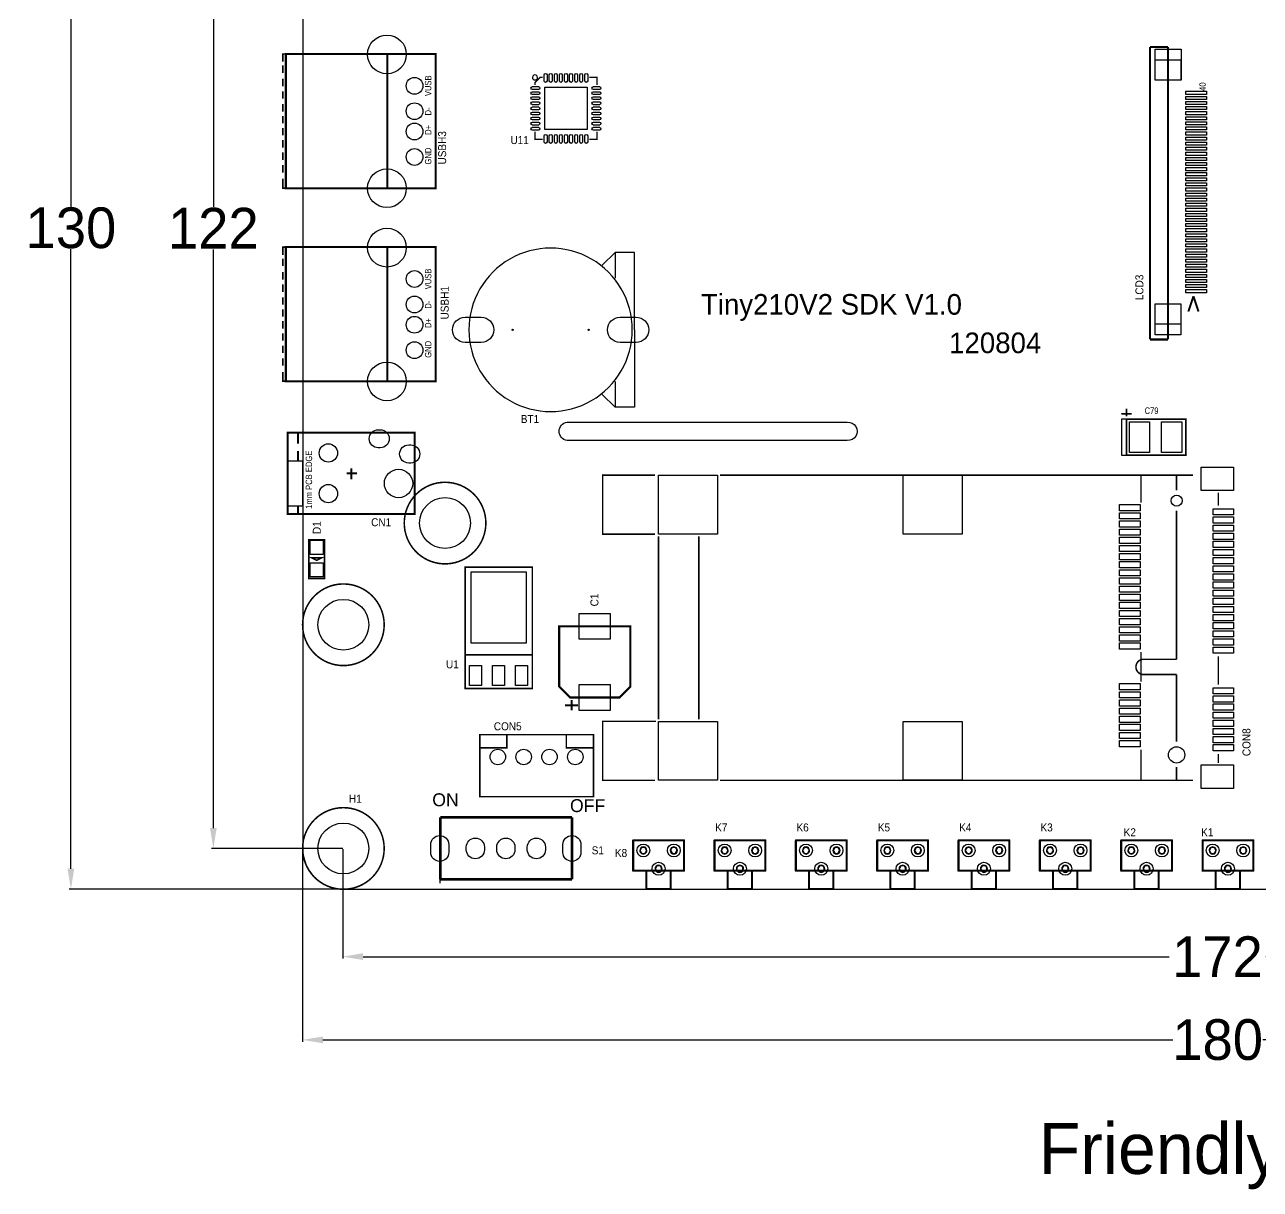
# Model space of a CAD drawing. Extents: x -27 to 182, y -30 to 147.
# Drawn here: x -27.3 to 94.2, y -29.5 to 85 of the extents above; entities that cross this region are included whole.
import ezdxf

# ---------------------------------------------------------------- set-up
doc = ezdxf.new("R2010")
doc.units = 0
doc.header["$MEASUREMENT"] = 0
doc.layers.get('0').update_dxf_attribs({"linetype": 'CONTINUOUS'})
doc.layers.get('Defpoints').update_dxf_attribs({"linetype": 'CONTINUOUS'})
for name, color, linetype in [('BG_OUTLINE', 2, 'CONTINUOUS'), ('BG_SILKSCREEN_TOP', 1, 'CONTINUOUS'), ('PG_SILKSCREEN_TOP', 9, 'CONTINUOUS'), ('PIN_BOTTOM', 11, 'CONTINUOUS'), ('PIN_TOP', 10, 'CONTINUOUS'), ('RD_SILKSCREEN_TOP', 13, 'CONTINUOUS')]:
    doc.layers.add(name, color=color, linetype=linetype)
doc.dimstyles.get("Standard").update_dxf_attribs({"dimtxt": 0.18, "dimasz": 0.18, "dimexe": 0.18, "dimexo": 0.0625, "dimgap": 0.09, "dimtad": 0, "dimtih": 1, "dimtoh": 1, "dimdec": 4, "dimzin": 0, "dimdsep": 46, "dimtxsty": 'STANDARD', "dimcen": 0.09, "dimadec": 0, "dimazin": 0, "dimtfac": 1, "dimtdec": 4, "dimtofl": 0, "dimtmove": 0, "dimatfit": 3, "dimfxl": 1, "dimtolj": 1, "dimtzin": 0, "dimarcsym": 0})

# ---------------------------------------------------------------- blocks, each defined once
blk = doc.blocks.new('*D8')
at = {"color": 0, "linetype": 'ByBlock', "lineweight": -2}
for p, q in [((3.94, 130.01), (-22.98, 130.01)), ((-22.8, 128.01), (-22.8, 67.1)), ((-22.8, 2), (-22.8, 62.92)), ((3.94, 0), (-22.98, 0))]:
    blk.add_line(p, q, dxfattribs=at)
at = {"color": 0}
for points in [[(-22.47, 128.01), (-23.13, 128.01), (-22.8, 130.01)], [(-23.13, 2), (-22.47, 2), (-22.8, 0)]]:
    blk.add_solid(points, dxfattribs=at)
at = {"layer": 'Defpoints', "color": 0}
for p in [(4, 130.01), (-22.8, 0), (4, 0)]:
    blk.add_point(p, dxfattribs=at)
at = {"color": 0, "linetype": 'ByBlock', "insert": (-22.8, 65.01), "char_height": 4, "attachment_point": 5}
blk.add_mtext('\\A1;130', dxfattribs=at)
blk = doc.blocks.new('*D9')
at = {"color": 0, "linetype": 'ByBlock', "lineweight": -2}
for p, q in [((3.94, 126), (-8.97, 126)), ((-8.79, 124), (-8.79, 67.09)), ((-8.79, 6), (-8.79, 62.91)), ((3.94, 4), (-8.97, 4))]:
    blk.add_line(p, q, dxfattribs=at)
at = {"color": 0}
for points in [[(-8.46, 124), (-9.12, 124), (-8.79, 126)], [(-9.12, 6), (-8.46, 6), (-8.79, 4)]]:
    blk.add_solid(points, dxfattribs=at)
at = {"layer": 'Defpoints', "color": 0}
for p in [(-8.79, 126), (4, 126), (4, 4)]:
    blk.add_point(p, dxfattribs=at)
at = {"color": 0, "linetype": 'ByBlock', "insert": (-8.79, 65), "char_height": 4, "attachment_point": 5}
blk.add_mtext('\\A1;122', dxfattribs=at)
blk = doc.blocks.new('*D10')
at = {"color": 0, "linetype": 'ByBlock', "lineweight": -2}
for p, q in [((3.94, 3.94), (3.94, -6.82)), ((176, 3.94), (176, -6.82)), ((5.94, -6.64), (85.21, -6.64)), ((174, -6.64), (94.73, -6.64))]:
    blk.add_line(p, q, dxfattribs=at)
at = {"color": 0}
for points in [[(5.94, -6.3), (5.94, -6.97), (3.94, -6.64)], [(174, -6.97), (174, -6.3), (176, -6.64)]]:
    blk.add_solid(points, dxfattribs=at)
at = {"layer": 'Defpoints', "color": 0}
for p in [(3.94, 4), (176, 4), (3.94, -6.64)]:
    blk.add_point(p, dxfattribs=at)
at = {"color": 0, "linetype": 'ByBlock', "insert": (89.97, -6.64), "char_height": 4, "attachment_point": 5}
blk.add_mtext('\\A1;172', dxfattribs=at)
blk = doc.blocks.new('*D11')
at = {"color": 0, "linetype": 'ByBlock', "lineweight": -2}
for p, q in [((-0.01, 3.94), (-0.01, -15)), ((180, 3.94), (180, -15)), ((1.99, -14.82), (85.57, -14.82)), ((178, -14.82), (94.42, -14.82))]:
    blk.add_line(p, q, dxfattribs=at)
at = {"color": 0}
for points in [[(1.99, -14.49), (1.99, -15.16), (-0.01, -14.82)], [(178, -15.16), (178, -14.49), (180, -14.82)]]:
    blk.add_solid(points, dxfattribs=at)
at = {"layer": 'Defpoints', "color": 0}
for p in [(-0.01, 4), (180, 4), (-0.01, -14.82)]:
    blk.add_point(p, dxfattribs=at)
at = {"color": 0, "linetype": 'ByBlock', "insert": (89.99, -14.82), "char_height": 4, "attachment_point": 5}
blk.add_mtext('\\A1;180', dxfattribs=at)

msp = doc.modelspace()

# ---------------------------------------------------------------- linework, layer by layer
at = {"layer": 'BG_OUTLINE'}
for points in [[(4, 0), (175.9999, 0, 0.414214), (179.9999, 4), (179.9999, 126, 0.414214), (175.9999, 130), (4, 130, 0.414214), (0, 126), (0, 4, 0.414215)], [(26.0079, 45.909), (53.5669, 45.909, -1.095754), (53.5669, 44.131), (26.0079, 44.131, -0.892174)]]:
    msp.add_lwpolyline(points, format="xyb", close=True, dxfattribs=at)
at = {"layer": 'BG_SILKSCREEN_TOP', "const_width": 0.1999}
for points in [[(32.5024, 1.8026), (32.5024, 4.8026)], [(32.5024, 4.8026), (37.5024, 4.8026)], [(37.5024, 1.8026), (37.5024, 4.8026)], [(40.5023, 1.8026), (40.5023, 4.8026)], [(40.5023, 4.8026), (45.5023, 4.8026)], [(45.5023, 1.8026), (45.5023, 4.8026)], [(48.5024, 1.8026), (48.5024, 4.8026)], [(48.5024, 4.8026), (53.5024, 4.8026)], [(53.5024, 1.8026), (53.5024, 4.8026)], [(56.5024, 1.8026), (56.5024, 4.8026)], [(56.5024, 4.8026), (61.5024, 4.8026)], [(61.5024, 1.8026), (61.5024, 4.8026)], [(64.5024, 1.8026), (64.5024, 4.8026)], [(64.5024, 4.8026), (69.5023, 4.8026)], [(69.5023, 1.8026), (69.5023, 4.8026)], [(72.5024, 1.8026), (72.5024, 4.8026)], [(72.5024, 4.8026), (77.5023, 4.8026)], [(77.5023, 1.8026), (77.5023, 4.8026)], [(80.5024, 1.8026), (80.5024, 4.8026)], [(80.5024, 4.8026), (85.5023, 4.8026)], [(85.5023, 1.8026), (85.5023, 4.8026)], [(88.5024, 1.8026), (88.5024, 4.8026)], [(88.5024, 4.8026), (93.5023, 4.8026)], [(93.5023, 1.8026), (93.5023, 4.8026)], [(32.5024, 1.8026), (37.5024, 1.8026)], [(33.8024, 0.0025), (33.8024, 1.8026)], [(36.2024, 0.0025), (36.2024, 1.8026)], [(40.5023, 1.8026), (45.5023, 1.8026)], [(41.8023, 0.0025), (41.8023, 1.8026)], [(44.2024, 0.0025), (44.2024, 1.8026)], [(48.5024, 1.8026), (53.5024, 1.8026)], [(49.8024, 0.0025), (49.8024, 1.8026)], [(52.2024, 0.0025), (52.2024, 1.8026)], [(56.5024, 1.8026), (61.5024, 1.8026)], [(57.8024, 0.0025), (57.8024, 1.8026)], [(60.2024, 0.0025), (60.2024, 1.8026)], [(64.5024, 1.8026), (69.5023, 1.8026)], [(65.8023, 0.0025), (65.8023, 1.8026)], [(68.2024, 0.0025), (68.2024, 1.8026)], [(72.5024, 1.8026), (77.5023, 1.8026)], [(73.8023, 0.0025), (73.8023, 1.8026)], [(76.2024, 0.0025), (76.2024, 1.8026)], [(80.5024, 1.8026), (85.5023, 1.8026)], [(81.8023, 0.0025), (81.8023, 1.8026)], [(84.2024, 0.0025), (84.2024, 1.8026)], [(88.5024, 1.8026), (93.5023, 1.8026)], [(89.8023, 0.0025), (89.8023, 1.8026)], [(92.2024, 0.0025), (92.2024, 1.8026)], [(33.8024, 0.0025), (36.2024, 0.0025)], [(41.8023, 0.0025), (44.2024, 0.0025)], [(49.8024, 0.0025), (52.2024, 0.0025)], [(57.8024, 0.0025), (60.2024, 0.0025)], [(65.8023, 0.0025), (68.2024, 0.0025)], [(73.8023, 0.0025), (76.2024, 0.0025)], [(81.8023, 0.0025), (84.2024, 0.0025)], [(89.8023, 0.0025), (92.2024, 0.0025)]]:
    msp.add_lwpolyline(points, dxfattribs=at)
at = {"layer": 'BG_SILKSCREEN_TOP', "const_width": 0.1001}
for points in [[(32.5524, 4.8026, 1), (32.452601, 4.802613, 1)], [(32.5524, 4.8026, 1), (32.452601, 4.802613, 1)], [(37.5524, 4.8026, 1), (37.452581, 4.802613, 1)], [(37.5524, 4.8026, 1), (37.452581, 4.802613, 1)], [(40.5524, 4.8026, 1), (40.452569, 4.802613, 1)], [(40.5524, 4.8026, 1), (40.452569, 4.802613, 1)], [(45.5524, 4.8026, 1), (45.452549, 4.802613, 1)], [(45.5524, 4.8026, 1), (45.452549, 4.802613, 1)], [(48.5524, 4.8026, 1), (48.452638, 4.802613, 1)], [(48.5524, 4.8026, 1), (48.452638, 4.802613, 1)], [(53.5524, 4.8026, 1), (53.452618, 4.802613, 1)], [(53.5524, 4.8026, 1), (53.452618, 4.802613, 1)], [(56.5525, 4.8026, 1), (56.452608, 4.802613, 1)], [(56.5525, 4.8026, 1), (56.452608, 4.802613, 1)], [(61.5524, 4.8026, 1), (61.452586, 4.802613, 1)], [(61.5524, 4.8026, 1), (61.452586, 4.802613, 1)], [(64.5524, 4.8026, 1), (64.452574, 4.802613, 1)], [(64.5524, 4.8026, 1), (64.452574, 4.802613, 1)], [(69.5524, 4.8026, 1), (69.452554, 4.802613, 1)], [(69.5524, 4.8026, 1), (69.452554, 4.802613, 1)], [(72.5524, 4.8026, 1), (72.452644, 4.802613, 1)], [(72.5524, 4.8026, 1), (72.452644, 4.802613, 1)], [(77.5524, 4.8026, 1), (77.452624, 4.802613, 1)], [(77.5524, 4.8026, 1), (77.452624, 4.802613, 1)], [(80.5524, 4.8026, 1), (80.452612, 4.802613, 1)], [(80.5524, 4.8026, 1), (80.452612, 4.802613, 1)], [(85.5524, 4.8026, 1), (85.452592, 4.802613, 1)], [(85.5524, 4.8026, 1), (85.452592, 4.802613, 1)], [(88.5524, 4.8026, 1), (88.45258, 4.802613, 1)], [(88.5524, 4.8026, 1), (88.45258, 4.802613, 1)], [(93.5524, 4.8026, 1), (93.45256, 4.802613, 1)], [(93.5524, 4.8026, 1), (93.45256, 4.802613, 1)], [(32.5524, 1.8026, 1), (32.452601, 1.802625, 1)], [(32.5524, 1.8026, 1), (32.452601, 1.802625, 1)], [(33.8524, 1.8026, 1), (33.752646, 1.802625, 1)], [(36.2524, 1.8026, 1), (36.152434, 1.802625, 1)], [(37.5524, 1.8026, 1), (37.452581, 1.802625, 1)], [(37.5524, 1.8026, 1), (37.452581, 1.802625, 1)], [(40.5524, 1.8026, 1), (40.452569, 1.802625, 1)], [(40.5524, 1.8026, 1), (40.452569, 1.802625, 1)], [(41.8523, 1.8026, 1), (41.752511, 1.802625, 1)], [(44.2524, 1.8026, 1), (44.1523, 1.802625, 1)], [(45.5524, 1.8026, 1), (45.452549, 1.802625, 1)], [(45.5524, 1.8026, 1), (45.452549, 1.802625, 1)], [(48.5524, 1.8026, 1), (48.452638, 1.802625, 1)], [(48.5524, 1.8026, 1), (48.452638, 1.802625, 1)], [(49.8524, 1.8026, 1), (49.752582, 1.802625, 1)], [(52.2525, 1.8026, 1), (52.152371, 1.802625, 1)], [(53.5524, 1.8026, 1), (53.452618, 1.802625, 1)], [(53.5524, 1.8026, 1), (53.452618, 1.802625, 1)], [(56.5525, 1.8026, 1), (56.452608, 1.802625, 1)], [(56.5525, 1.8026, 1), (56.452608, 1.802625, 1)], [(57.8524, 1.8026, 1), (57.752601, 1.802625, 1)], [(60.2525, 1.8026, 1), (60.152441, 1.802625, 1)], [(61.5524, 1.8026, 1), (61.452586, 1.802625, 1)], [(61.5524, 1.8026, 1), (61.452586, 1.802625, 1)], [(64.5524, 1.8026, 1), (64.452574, 1.802625, 1)], [(64.5524, 1.8026, 1), (64.452574, 1.802625, 1)], [(65.8524, 1.8026, 1), (65.752518, 1.802625, 1)], [(68.2524, 1.8026, 1), (68.152306, 1.802625, 1)], [(69.5524, 1.8026, 1), (69.452554, 1.802625, 1)], [(69.5524, 1.8026, 1), (69.452554, 1.802625, 1)], [(72.5524, 1.8026, 1), (72.452644, 1.802625, 1)], [(72.5524, 1.8026, 1), (72.452644, 1.802625, 1)], [(73.8524, 1.8026, 1), (73.752486, 1.802625, 1)], [(76.2524, 1.8026, 1), (76.152274, 1.802625, 1)], [(77.5524, 1.8026, 1), (77.452624, 1.802625, 1)], [(77.5524, 1.8026, 1), (77.452624, 1.802625, 1)], [(80.5524, 1.8026, 1), (80.452612, 1.802625, 1)], [(80.5524, 1.8026, 1), (80.452612, 1.802625, 1)], [(81.8524, 1.8026, 1), (81.752454, 1.802625, 1)], [(84.2524, 1.8026, 1), (84.152343, 1.802625, 1)], [(85.5524, 1.8026, 1), (85.452592, 1.802625, 1)], [(85.5524, 1.8026, 1), (85.452592, 1.802625, 1)], [(88.5524, 1.8026, 1), (88.45258, 1.802625, 1)], [(88.5524, 1.8026, 1), (88.45258, 1.802625, 1)], [(89.8524, 1.8026, 1), (89.752524, 1.802625, 1)], [(92.2524, 1.8026, 1), (92.152311, 1.802625, 1)], [(93.5524, 1.8026, 1), (93.45256, 1.802625, 1)], [(93.5524, 1.8026, 1), (93.45256, 1.802625, 1)], [(33.8524, 0.0025, 1), (33.752646, 0.002478, 1)], [(33.8524, 0.0025, 1), (33.752646, 0.002478, 1)], [(36.2524, 0.0025, 1), (36.152434, 0.002478, 1)], [(36.2524, 0.0025, 1), (36.152434, 0.002478, 1)], [(41.8523, 0.0025, 1), (41.752511, 0.002478, 1)], [(41.8523, 0.0025, 1), (41.752511, 0.002478, 1)], [(44.2524, 0.0025, 1), (44.1523, 0.002478, 1)], [(44.2524, 0.0025, 1), (44.1523, 0.002478, 1)], [(49.8524, 0.0025, 1), (49.752582, 0.002478, 1)], [(49.8524, 0.0025, 1), (49.752582, 0.002478, 1)], [(52.2525, 0.0025, 1), (52.152371, 0.002478, 1)], [(52.2525, 0.0025, 1), (52.152371, 0.002478, 1)], [(57.8524, 0.0025, 1), (57.752601, 0.002478, 1)], [(57.8524, 0.0025, 1), (57.752601, 0.002478, 1)], [(60.2525, 0.0025, 1), (60.152441, 0.002478, 1)], [(60.2525, 0.0025, 1), (60.152441, 0.002478, 1)], [(65.8524, 0.0025, 1), (65.752518, 0.002478, 1)], [(65.8524, 0.0025, 1), (65.752518, 0.002478, 1)], [(68.2524, 0.0025, 1), (68.152306, 0.002478, 1)], [(68.2524, 0.0025, 1), (68.152306, 0.002478, 1)], [(73.8524, 0.0025, 1), (73.752486, 0.002478, 1)], [(73.8524, 0.0025, 1), (73.752486, 0.002478, 1)], [(76.2524, 0.0025, 1), (76.152274, 0.002478, 1)], [(76.2524, 0.0025, 1), (76.152274, 0.002478, 1)], [(81.8524, 0.0025, 1), (81.752454, 0.002478, 1)], [(81.8524, 0.0025, 1), (81.752454, 0.002478, 1)], [(84.2524, 0.0025, 1), (84.152343, 0.002478, 1)], [(84.2524, 0.0025, 1), (84.152343, 0.002478, 1)], [(89.8524, 0.0025, 1), (89.752524, 0.002478, 1)], [(89.8524, 0.0025, 1), (89.752524, 0.002478, 1)], [(92.2524, 0.0025, 1), (92.152311, 0.002478, 1)], [(92.2524, 0.0025, 1), (92.152311, 0.002478, 1)]]:
    msp.add_lwpolyline(points, format="xyb", close=True, dxfattribs=at)
at = {"layer": 'BG_SILKSCREEN_TOP'}
for points in [[(33.8531, 3.8026, 1), (33.151592, 3.802617, 1)], [(33.8531, 3.8026, 1), (33.151592, 3.802617, 1)], [(33.8024, 3.8026, 1), (33.202394, 3.802617, 1)], [(36.8534, 3.8026, 1), (36.151585, 3.802617, 1)], [(36.8534, 3.8026, 1), (36.151585, 3.802617, 1)], [(36.8026, 3.8026, 1), (36.202385, 3.802617, 1)], [(41.8531, 3.8026, 1), (41.151611, 3.802617, 1)], [(41.8531, 3.8026, 1), (41.151611, 3.802617, 1)], [(41.8023, 3.8026, 1), (41.202411, 3.802617, 1)], [(44.8534, 3.8026, 1), (44.151604, 3.802617, 1)], [(44.8534, 3.8026, 1), (44.151604, 3.802617, 1)], [(44.8026, 3.8026, 1), (44.202404, 3.802617, 1)], [(49.8532, 3.8026, 1), (49.15158, 3.802617, 1)], [(49.8532, 3.8026, 1), (49.15158, 3.802617, 1)], [(49.8024, 3.8026, 1), (49.20238, 3.802617, 1)], [(52.8534, 3.8026, 1), (52.151622, 3.802617, 1)], [(52.8534, 3.8026, 1), (52.151622, 3.802617, 1)], [(52.8026, 3.8026, 1), (52.202422, 3.802617, 1)], [(57.8532, 3.8026, 1), (57.151599, 3.802617, 1)], [(57.8532, 3.8026, 1), (57.151599, 3.802617, 1)], [(57.8024, 3.8026, 1), (57.202399, 3.802617, 1)], [(60.8534, 3.8026, 1), (60.15159, 3.802617, 1)], [(60.8534, 3.8026, 1), (60.15159, 3.802617, 1)], [(60.8026, 3.8026, 1), (60.20239, 3.802617, 1)], [(65.8531, 3.8026, 1), (65.151616, 3.802617, 1)], [(65.8531, 3.8026, 1), (65.151616, 3.802617, 1)], [(65.8023, 3.8026, 1), (65.202416, 3.802617, 1)], [(68.8534, 3.8026, 1), (68.151609, 3.802617, 1)], [(68.8534, 3.8026, 1), (68.151609, 3.802617, 1)], [(68.8026, 3.8026, 1), (68.202409, 3.802617, 1)], [(73.8531, 3.8026, 1), (73.151584, 3.802617, 1)], [(73.8531, 3.8026, 1), (73.151584, 3.802617, 1)], [(73.8023, 3.8026, 1), (73.202384, 3.802617, 1)], [(76.8534, 3.8026, 1), (76.151577, 3.802617, 1)], [(76.8534, 3.8026, 1), (76.151577, 3.802617, 1)], [(76.8026, 3.8026, 1), (76.202377, 3.802617, 1)], [(81.8531, 3.8026, 1), (81.151603, 3.802617, 1)], [(81.8531, 3.8026, 1), (81.151603, 3.802617, 1)], [(81.8023, 3.8026, 1), (81.202403, 3.802617, 1)], [(84.8534, 3.8026, 1), (84.151596, 3.802617, 1)], [(84.8534, 3.8026, 1), (84.151596, 3.802617, 1)], [(84.8026, 3.8026, 1), (84.202396, 3.802617, 1)], [(89.8531, 3.8026, 1), (89.151622, 3.802617, 1)], [(89.8531, 3.8026, 1), (89.151622, 3.802617, 1)], [(89.8023, 3.8026, 1), (89.202422, 3.802617, 1)], [(92.8534, 3.8026, 1), (92.151615, 3.802617, 1)], [(92.8534, 3.8026, 1), (92.151615, 3.802617, 1)], [(92.8026, 3.8026, 1), (92.202415, 3.802617, 1)], [(35.3533, 2.0025, 1), (34.651691, 2.002521, 1)], [(35.3533, 2.0025, 1), (34.651691, 2.002521, 1)], [(35.3025, 2.0025, 1), (34.702491, 2.002521, 1)], [(43.3532, 2.0025, 1), (42.651708, 2.002521, 1)], [(43.3532, 2.0025, 1), (42.651708, 2.002521, 1)], [(43.3024, 2.0025, 1), (42.702508, 2.002521, 1)], [(51.3533, 2.0025, 1), (50.651678, 2.002521, 1)], [(51.3533, 2.0025, 1), (50.651678, 2.002521, 1)], [(51.3025, 2.0025, 1), (50.702478, 2.002521, 1)], [(59.3533, 2.0025, 1), (58.651798, 2.002521, 1)], [(59.3533, 2.0025, 1), (58.651798, 2.002521, 1)], [(59.3025, 2.0025, 1), (58.702598, 2.002521, 1)], [(67.3533, 2.0025, 1), (66.651715, 2.002521, 1)], [(67.3533, 2.0025, 1), (66.651715, 2.002521, 1)], [(67.3025, 2.0025, 1), (66.702515, 2.002521, 1)], [(75.3533, 2.0025, 1), (74.651683, 2.002521, 1)], [(75.3533, 2.0025, 1), (74.651683, 2.002521, 1)], [(75.3025, 2.0025, 1), (74.702483, 2.002521, 1)], [(83.3533, 2.0025, 1), (82.651702, 2.002521, 1)], [(83.3533, 2.0025, 1), (82.651702, 2.002521, 1)], [(83.3025, 2.0025, 1), (82.702502, 2.002521, 1)], [(91.3533, 2.0025, 1), (90.651721, 2.002521, 1)], [(91.3533, 2.0025, 1), (90.651721, 2.002521, 1)], [(91.3025, 2.0025, 1), (90.702521, 2.002521, 1)]]:
    msp.add_lwpolyline(points, format="xyb", close=True, dxfattribs=at)
at = {"layer": 'PG_SILKSCREEN_TOP'}
for points, const_width in [([(85.1113, 82.8037), (83.3364, 82.8037)], 0.2032), ([(83.3364, 54.0537), (83.3364, 82.8037)], 0.2032), ([(85.1113, 54.0537), (85.1113, 82.8037)], 0.2032), ([(-1.9515, 81.3647), (-1.9515, 82.1267), (-1.6467, 82.1267)], 0.1524), ([(8.2847, 68.9289), (13.0726, 68.9289), (13.0726, 82.1369), (-1.6594, 82.1369), (-1.6594, 68.9289), (8.2949, 68.9289), (8.3355, 68.9695), (8.3355, 82.0505)], 0.2032), ([(-1.9515, 80.2725), (-1.9515, 81.0091)], 0.1524), ([(-1.9515, 78.9517), (-1.9515, 79.6883)], 0.1524), ([(23.6055, 79.8285), (23.3515, 79.8285), (22.8435, 79.3205), (22.8435, 79.0665)], 0.1524), ([(28.1775, 79.8285), (28.9395, 79.8285), (28.9395, 79.0665)], 0.1524), ([(-1.9515, 77.7325), (-1.9515, 78.4691)], 0.1524), ([(-1.9515, 76.4625), (-1.9515, 77.1991)], 0.1524), ([(-1.9515, 75.2941), (-1.9515, 76.0307)], 0.1524), ([(-1.9515, 74.1257), (-1.9515, 74.8623)], 0.1524), ([(22.8435, 74.4945), (22.8435, 73.7325), (23.6055, 73.7325)], 0.1524), ([(28.1775, 73.7325), (28.9395, 73.7325), (28.9395, 74.4945)], 0.1524), ([(-1.9515, 72.9319), (-1.9515, 73.6685)], 0.1524), ([(-1.9515, 71.7127), (-1.9515, 72.4493)], 0.1524), ([(-1.9515, 70.4681), (-1.9515, 71.2047)], 0.1524), ([(-1.6467, 68.9441), (-1.9515, 68.9441), (-1.9515, 69.8585)], 0.1524), ([(-1.9515, 62.3647), (-1.9515, 63.1267), (-1.6467, 63.1267)], 0.1524), ([(8.2847, 49.9288), (13.0726, 49.9288), (13.0726, 63.1368), (-1.6594, 63.1368), (-1.6594, 49.9288), (8.2949, 49.9288), (8.3355, 49.9695), (8.3355, 63.0505)], 0.2032), ([(-1.9515, 61.2725), (-1.9515, 62.0091)], 0.1524), ([(-1.9515, 59.9517), (-1.9515, 60.6883)], 0.1524), ([(-1.9515, 58.7325), (-1.9515, 59.4691)], 0.1524), ([(87.1113, 56.8038), (87.6115, 58.3037)], 0.1999), ([(88.1113, 56.8038), (87.6115, 58.3037)], 0.1999), ([(-1.9515, 57.4625), (-1.9515, 58.1991)], 0.1524), ([(-1.9515, 56.2941), (-1.9515, 57.0307)], 0.1524), ([(-1.9515, 55.1257), (-1.9515, 55.8623)], 0.1524), ([(-1.9515, 53.9319), (-1.9515, 54.6685)], 0.1524), ([(-1.9515, 52.7127), (-1.9515, 53.4493)], 0.1524), ([(85.1113, 54.0537), (83.3364, 54.0537)], 0.2032), ([(-1.9515, 51.4681), (-1.9515, 52.2047)], 0.1524), ([(-1.6467, 49.9441), (-1.9515, 49.9441), (-1.9515, 50.8585)], 0.1524), ([(80.518, 46.736), (81.534, 46.736)], 0.1524), ([(81.026, 47.244), (81.026, 46.482)], 0.1524), ([(-0.4747, 44.7939), (-0.4747, 43.7939)], 0.1999), ([(-0.4747, 43.0939), (-0.4747, 42.0939)], 0.1999), ([(4.7752, 41.3941), (4.7752, 40.2941)], 0.1999), ([(5.3251, 40.894), (4.3251, 40.894)], 0.1999), ([(34.6536, 40.7048), (29.5036, 40.7048), (29.5036, 34.9048), (34.6536, 34.9048)], 0.1524), ([(41.0536, 40.7048), (87.5536, 40.7048)], 0.1524), ([(82.4536, 40.7048), (82.4536, 38.0048)], 0.1524), ([(85.9536, 40.7048), (85.9536, 39.2048)], 0.1524), ([(90.0536, 37.7048), (90.0536, 39.0048)], 0.1524), ([(-0.4747, 37.6941), (-0.4747, 36.894)], 0.1999), ([(85.9536, 37.2048), (85.9536, 22.6048)], 0.1524), ([(35.0036, 16.7048), (35.0036, 34.7048)], 0.1524), ([(38.9536, 34.7048), (38.9536, 16.7048)], 0.1524), ([(15.9865, 23.0345), (22.5905, 23.0345)], 0.1524), ([(82.4536, 23.3048), (82.4536, 20.4048)], 0.1524), ([(82.7036, 22.6048), (85.9536, 22.6048)], 0.1524), ([(90.0536, 20.1048), (90.0536, 22.9048)], 0.1524), ([(85.9536, 21.1048), (82.7036, 21.1048)], 0.1524), ([(85.9536, 21.1048), (85.9536, 14.5048)], 0.1524), ([(26.4414, 17.5768), (26.4414, 18.5928)], 0.2032), ([(27.0764, 18.0848), (25.8064, 18.0848)], 0.2032), ([(34.6536, 10.7048), (29.5036, 10.7048), (29.5036, 16.5048), (34.7536, 16.5048)], 0.1524), ([(20.0815, 15.1615), (20.0815, 13.8915), (17.4145, 13.8915)], 0.1524), ([(25.9235, 15.1615), (25.9235, 13.8915), (28.5905, 13.8915)], 0.1524), ([(82.4536, 13.7048), (82.4536, 10.7048)], 0.1524), ([(90.0536, 12.4048), (90.0536, 13.3048)], 0.1524), ([(85.9536, 12.0048), (85.9536, 10.7048)], 0.1524), ([(87.5536, 10.7048), (41.0536, 10.7048)], 0.1524), ([(13.5255, 7.0505), (13.5255, 0.9545)], 0.254), ([(26.4795, 7.0505), (13.5255, 7.0505)], 0.254), ([(26.4795, 7.0505), (26.4795, 0.9545)], 0.254), ([(26.4795, 0.9545), (13.5255, 0.9545)], 0.254)]:
    msp.add_lwpolyline(points, dxfattribs=dict(at, const_width=const_width))
for points in [[(86.3615, 79.5538), (83.8614, 79.5538), (83.8614, 81.5538), (86.3615, 81.5538)], [(86.3615, 55.5539), (83.8614, 55.5539), (83.8614, 57.5539), (86.3615, 57.5539)], [(80.518, 46.228), (80.518, 42.672), (81.026, 42.672), (81.026, 46.228)], [(-1.4747, 42.0939), (-1.4747, 37.6941), (0.0251, 37.6941), (0.0251, 42.0939)]]:
    msp.add_lwpolyline(points, close=True, dxfattribs=at)
for points in [[(23.0975, 79.8285, 1), (22.58948, 79.828483, 1)], [(32.4147, 55.0025, 1), (16.350303, 55.002512, 1)]]:
    msp.add_lwpolyline(points, format="xyb", close=True, dxfattribs=at)
for points in [[(32.6375, 55.0025), (32.6375, 62.6225), (30.7325, 62.6225), (29.4625, 61.3525)], [(30.7325, 62.6225), (30.7325, 60.0825)], [(32.6375, 55.0025), (32.6375, 47.3825), (30.7325, 47.3825), (29.4625, 48.6525)], [(30.7325, 49.9225), (30.7325, 47.3825)], [(13.5026, 1.3355), (13.5024, 0.5735)], [(13.5026, 1.3355), (13.5024, 0.5735)], [(13.5026, 1.3355), (13.5024, 0.5735)]]:
    msp.add_lwpolyline(points, dxfattribs=at)
for points, const_width in [([(81.026, 46.228), (86.868, 46.228), (86.868, 42.672), (81.026, 42.672)], 0.1524), ([(-1.4747, 36.894), (11.0251, 36.894), (11.0251, 44.894), (-1.4747, 44.894)], 0.1999), ([(0.6096, 34.3662), (2.1336, 34.3662), (2.1336, 30.5562), (0.6096, 30.5562)], 0.1524), ([(1.8796, 32.5882), (0.8636, 32.5882), (1.3716, 32.3342)], 0.1524), ([(15.9865, 31.6705), (22.5905, 31.6705), (22.5905, 19.7325), (15.9865, 19.7325)], 0.1524), ([(31.1615, 18.8468), (26.2933, 18.8468), (25.2265, 19.9136), (25.2265, 25.8468), (32.2265, 25.8468), (32.2265, 19.9136)], 0.2032), ([(17.4145, 9.0909), (28.5905, 9.0909), (28.5905, 15.1869), (17.4145, 15.1869)], 0.1524)]:
    msp.add_lwpolyline(points, close=True, dxfattribs=dict(at, const_width=const_width))
at = {"layer": 'PG_SILKSCREEN_TOP', "const_width": 0.1524}
for points in [[(18.0132, 35.9999, 1), (9.986795, 35.999905, 1)], [(8.0132, 25.9999, 1), (-0.013216, 25.999894, 1)], [(8.0132, 4, 1), (-0.013216, 3.999984, 1)]]:
    msp.add_lwpolyline(points, format="xyb", close=True, dxfattribs=at)
msp.add_lwpolyline([(82.7036, 22.6048, 1), (82.7036, 21.1048)], format="xyb", dxfattribs=at)
at = {"layer": 'PIN_BOTTOM'}
for points in [[(7.6269, 43.405), (7.4237, 43.405, -1), (7.4237, 45.183), (7.6269, 45.183, -1)], [(10.6269, 41.9049), (10.4237, 41.9049, -1), (10.4237, 43.6829), (10.6269, 43.6829, -1)], [(12.5905, 3.6215), (12.5905, 4.3835, -1), (14.3685, 4.3835), (14.3685, 3.6215, -1)], [(16.0904, 3.8755), (16.0904, 4.1295, -1), (17.8684, 4.1295), (17.8684, 3.8755, -1)], [(19.0904, 3.8755), (19.0904, 4.1295, -1), (20.8684, 4.1295), (20.8684, 3.8755, -1)], [(22.0904, 3.8755), (22.0904, 4.1295, -1), (23.8684, 4.1295), (23.8684, 3.8755, -1)], [(25.5905, 3.6215), (25.5905, 4.3835, -1), (27.3685, 4.3835), (27.3685, 3.6215, -1)]]:
    msp.add_lwpolyline(points, format="xyb", close=True, dxfattribs=at)
for points in [[(40.7992, 34.9092), (35.008, 34.9092), (35.008, 40.7004), (40.7992, 40.7004)], [(64.8492, 34.9092), (59.058, 34.9092), (59.058, 40.7004), (64.8492, 40.7004)], [(40.7992, 10.7092), (35.008, 10.7092), (35.008, 16.5004), (40.7992, 16.5004)], [(64.8492, 10.7092), (59.058, 10.7092), (59.058, 16.5004), (64.8492, 16.5004)]]:
    msp.add_lwpolyline(points, close=True, dxfattribs=at)
for centre, radius in [((8.2847, 82.0861), 1.905), ((11.0025, 79.0025), 0.8255), ((11.0025, 76.4981), 0.8255), ((11.0025, 74.5042), 0.8255), ((11.0025, 72.0023), 0.8255), ((8.2847, 68.9289), 1.905), ((8.2847, 63.0861), 1.905), ((11.0025, 60.0025), 0.8255), ((11.0025, 57.4981), 0.8255), ((11.0025, 55.5042), 0.8255), ((20.6487, 55.0025), 0.0635), ((28.1163, 55.0025), 0.0635), ((11.0025, 53.0023), 0.8255), ((8.2847, 49.9289), 1.905), ((2.5253, 42.894), 0.9017), ((9.4252, 39.894), 1.397), ((2.5253, 38.894), 0.9017), ((14, 35.9999), 2.5), ((85.9536, 38.2048), 0.5461), ((4, 25.9999), 2.5), ((19.1925, 13.0025), 0.762), ((21.7325, 13.0025), 0.762), ((24.2725, 13.0025), 0.762), ((26.8125, 13.0025), 0.762), ((85.9536, 13.2048), 0.8001), ((4, 4), 2.5), ((33.5024, 3.8026), 0.635), ((36.5024, 3.8026), 0.635), ((41.5024, 3.8026), 0.635), ((44.5024, 3.8026), 0.635), ((49.5024, 3.8026), 0.635), ((52.5024, 3.8026), 0.635), ((57.5024, 3.8026), 0.635), ((60.5024, 3.8026), 0.635), ((65.5024, 3.8026), 0.635), ((68.5024, 3.8026), 0.635), ((73.5024, 3.8026), 0.635), ((76.5024, 3.8026), 0.635), ((81.5024, 3.8026), 0.635), ((84.5024, 3.8026), 0.635), ((89.5024, 3.8026), 0.635), ((92.5024, 3.8026), 0.635), ((35.0025, 2.0025), 0.635), ((43.0025, 2.0025), 0.635), ((51.0025, 2.0025), 0.635), ((59.0025, 2.0025), 0.635), ((67.0025, 2.0025), 0.635), ((75.0025, 2.0025), 0.635), ((83.0025, 2.0025), 0.635), ((91.0025, 2.0025), 0.635)]:
    msp.add_circle(centre, radius, dxfattribs=at)
at = {"layer": 'PIN_TOP'}
for points in [[(86.3879, 79.5401), (83.8479, 79.5401), (83.8479, 82.5881), (86.3879, 82.5881)], [(23.8087, 74.6977), (23.8087, 78.8633), (27.9743, 78.8633), (27.9743, 74.6977)], [(88.8797, 78.1561), (86.8477, 78.1561), (86.8477, 78.4609), (88.8797, 78.4609)], [(88.8797, 77.6559), (86.8477, 77.6559), (86.8477, 77.9607), (88.8797, 77.9607)], [(88.8797, 77.1558), (86.8477, 77.1558), (86.8477, 77.4606), (88.8797, 77.4606)], [(88.8797, 76.6557), (86.8477, 76.6557), (86.8477, 76.9605), (88.8797, 76.9605)], [(88.8797, 76.1556), (86.8477, 76.1556), (86.8477, 76.4604), (88.8797, 76.4604)], [(88.8797, 75.6554), (86.8477, 75.6554), (86.8477, 75.9602), (88.8797, 75.9602)], [(88.8797, 75.1553), (86.8477, 75.1553), (86.8477, 75.4601), (88.8797, 75.4601)], [(88.8797, 74.6552), (86.8477, 74.6552), (86.8477, 74.96), (88.8797, 74.96)], [(88.8797, 74.1551), (86.8477, 74.1551), (86.8477, 74.4599), (88.8797, 74.4599)], [(88.8797, 73.6549), (86.8477, 73.6549), (86.8477, 73.9597), (88.8797, 73.9597)], [(88.8797, 73.1548), (86.8477, 73.1548), (86.8477, 73.4596), (88.8797, 73.4596)], [(88.8797, 72.6547), (86.8477, 72.6547), (86.8477, 72.9595), (88.8797, 72.9595)], [(88.8797, 72.1546), (86.8477, 72.1546), (86.8477, 72.4594), (88.8797, 72.4594)], [(88.8797, 71.6544), (86.8477, 71.6544), (86.8477, 71.9592), (88.8797, 71.9592)], [(88.8797, 71.1543), (86.8477, 71.1543), (86.8477, 71.4591), (88.8797, 71.4591)], [(88.8797, 70.6542), (86.8477, 70.6542), (86.8477, 70.959), (88.8797, 70.959)], [(88.8797, 70.1541), (86.8477, 70.1541), (86.8477, 70.4589), (88.8797, 70.4589)], [(88.8797, 69.6539), (86.8477, 69.6539), (86.8477, 69.9587), (88.8797, 69.9587)], [(88.8797, 69.1538), (86.8477, 69.1538), (86.8477, 69.4586), (88.8797, 69.4586)], [(88.8797, 68.6537), (86.8477, 68.6537), (86.8477, 68.9585), (88.8797, 68.9585)], [(88.8797, 68.1536), (86.8477, 68.1536), (86.8477, 68.4584), (88.8797, 68.4584)], [(88.8797, 67.6534), (86.8477, 67.6534), (86.8477, 67.9582), (88.8797, 67.9582)], [(88.8797, 67.1533), (86.8477, 67.1533), (86.8477, 67.4581), (88.8797, 67.4581)], [(88.8797, 66.6532), (86.8477, 66.6532), (86.8477, 66.958), (88.8797, 66.958)], [(88.8797, 66.1531), (86.8477, 66.1531), (86.8477, 66.4579), (88.8797, 66.4579)], [(88.8797, 65.6529), (86.8477, 65.6529), (86.8477, 65.9577), (88.8797, 65.9577)], [(88.8797, 65.1528), (86.8477, 65.1528), (86.8477, 65.4576), (88.8797, 65.4576)], [(88.8797, 64.6527), (86.8477, 64.6527), (86.8477, 64.9575), (88.8797, 64.9575)], [(88.8797, 64.1525), (86.8477, 64.1525), (86.8477, 64.4573), (88.8797, 64.4573)], [(88.8797, 63.6524), (86.8477, 63.6524), (86.8477, 63.9572), (88.8797, 63.9572)], [(88.8797, 63.1523), (86.8477, 63.1523), (86.8477, 63.4571), (88.8797, 63.4571)], [(88.8797, 62.6522), (86.8477, 62.6522), (86.8477, 62.957), (88.8797, 62.957)], [(88.8797, 62.152), (86.8477, 62.152), (86.8477, 62.4568), (88.8797, 62.4568)], [(88.8797, 61.6519), (86.8477, 61.6519), (86.8477, 61.9567), (88.8797, 61.9567)], [(88.8797, 61.1518), (86.8477, 61.1518), (86.8477, 61.4566), (88.8797, 61.4566)], [(88.8797, 60.6517), (86.8477, 60.6517), (86.8477, 60.9565), (88.8797, 60.9565)], [(88.8797, 60.1515), (86.8477, 60.1515), (86.8477, 60.4563), (88.8797, 60.4563)], [(88.8797, 59.6514), (86.8477, 59.6514), (86.8477, 59.9562), (88.8797, 59.9562)], [(88.8797, 59.1513), (86.8477, 59.1513), (86.8477, 59.4561), (88.8797, 59.4561)], [(88.8797, 58.6512), (86.8477, 58.6512), (86.8477, 58.956), (88.8797, 58.956)], [(86.3752, 54.5186), (83.8352, 54.5186), (83.8352, 57.5666), (86.3752, 57.5666)], [(81.3054, 42.9514), (81.3054, 45.9486), (83.2866, 45.9486), (83.2866, 42.9514)], [(84.4804, 42.9514), (84.4804, 45.9486), (86.4616, 45.9486), (86.4616, 42.9514)], [(91.5538, 39.1991), (88.3534, 39.1991), (88.3534, 41.5105), (91.5538, 41.5105)], [(40.7992, 34.9092), (35.008, 34.9092), (35.008, 40.7004), (40.7992, 40.7004)], [(64.8492, 34.9092), (59.058, 34.9092), (59.058, 40.7004), (64.8492, 40.7004)], [(82.3569, 37.2), (80.3503, 37.2), (80.3503, 37.8096), (82.3569, 37.8096)], [(82.3569, 36.4), (80.3503, 36.4), (80.3503, 37.0096), (82.3569, 37.0096)], [(91.5569, 36.8), (89.5503, 36.8), (89.5503, 37.4096), (91.5569, 37.4096)], [(91.5569, 36), (89.5503, 36), (89.5503, 36.6096), (91.5569, 36.6096)], [(82.3569, 35.6), (80.3503, 35.6), (80.3503, 36.2096), (82.3569, 36.2096)], [(82.3569, 34.8), (80.3503, 34.8), (80.3503, 35.4096), (82.3569, 35.4096)], [(91.5569, 35.2), (89.5503, 35.2), (89.5503, 35.8096), (91.5569, 35.8096)], [(0.7447, 34.3065), (2.0147, 34.3065), (2.0147, 32.9065), (0.7447, 32.9065)], [(82.3569, 34), (80.3503, 34), (80.3503, 34.6096), (82.3569, 34.6096)], [(91.5569, 34.4), (89.5503, 34.4), (89.5503, 35.0096), (91.5569, 35.0096)], [(91.5569, 33.6), (89.5503, 33.6), (89.5503, 34.2096), (91.5569, 34.2096)], [(82.3569, 33.2), (80.3503, 33.2), (80.3503, 33.8096), (82.3569, 33.8096)], [(82.3569, 32.4), (80.3503, 32.4), (80.3503, 33.0096), (82.3569, 33.0096)], [(91.5569, 32.8), (89.5503, 32.8), (89.5503, 33.4096), (91.5569, 33.4096)], [(0.7447, 32.0967), (2.0147, 32.0967), (2.0147, 30.6967), (0.7447, 30.6967)], [(82.3569, 31.6), (80.3503, 31.6), (80.3503, 32.2096), (82.3569, 32.2096)], [(91.5569, 32), (89.5503, 32), (89.5503, 32.6096), (91.5569, 32.6096)], [(91.5569, 31.2), (89.5503, 31.2), (89.5503, 31.8096), (91.5569, 31.8096)], [(16.558, 24.2029), (16.558, 31.2133), (21.9682, 31.2133), (21.9682, 24.2029)], [(82.3569, 30.8), (80.3503, 30.8), (80.3503, 31.4096), (82.3569, 31.4096)], [(82.3569, 30), (80.3503, 30), (80.3503, 30.6096), (82.3569, 30.6096)], [(91.5569, 30.4), (89.5503, 30.4), (89.5503, 31.0096), (91.5569, 31.0096)], [(82.3569, 29.2), (80.3503, 29.2), (80.3503, 29.8096), (82.3569, 29.8096)], [(91.5569, 29.6), (89.5503, 29.6), (89.5503, 30.2096), (91.5569, 30.2096)], [(91.5569, 28.8), (89.5503, 28.8), (89.5503, 29.4096), (91.5569, 29.4096)], [(82.3569, 28.4), (80.3503, 28.4), (80.3503, 29.0096), (82.3569, 29.0096)], [(82.3569, 27.6), (80.3503, 27.6), (80.3503, 28.2096), (82.3569, 28.2096)], [(91.5569, 28), (89.5503, 28), (89.5503, 28.6096), (91.5569, 28.6096)], [(30.2514, 24.5768), (27.2034, 24.5768), (27.2034, 27.1168), (30.2514, 27.1168)], [(82.3569, 26.8), (80.3503, 26.8), (80.3503, 27.4096), (82.3569, 27.4096)], [(91.5569, 27.2), (89.5503, 27.2), (89.5503, 27.8096), (91.5569, 27.8096)], [(91.5569, 26.4), (89.5503, 26.4), (89.5503, 27.0096), (91.5569, 27.0096)], [(82.3569, 26), (80.3503, 26), (80.3503, 26.6096), (82.3569, 26.6096)], [(82.3569, 25.2), (80.3503, 25.2), (80.3503, 25.8096), (82.3569, 25.8096)], [(91.5569, 25.6), (89.5503, 25.6), (89.5503, 26.2096), (91.5569, 26.2096)], [(82.3569, 24.4), (80.3503, 24.4), (80.3503, 25.0096), (82.3569, 25.0096)], [(91.5569, 24.8), (89.5503, 24.8), (89.5503, 25.4096), (91.5569, 25.4096)], [(91.5569, 24), (89.5503, 24), (89.5503, 24.6096), (91.5569, 24.6096)], [(82.3569, 23.6), (80.3503, 23.6), (80.3503, 24.2096), (82.3569, 24.2096)], [(91.5569, 23.2), (89.5503, 23.2), (89.5503, 23.8096), (91.5569, 23.8096)], [(16.4056, 20.0119), (16.4056, 21.9931), (17.5994, 21.9931), (17.5994, 20.0119)], [(18.6662, 20.0119), (18.6662, 21.9931), (19.86, 21.9931), (19.86, 20.0119)], [(20.9268, 20.0119), (20.9268, 21.9931), (22.1206, 21.9931), (22.1206, 20.0119)], [(30.2514, 17.5768), (27.2034, 17.5768), (27.2034, 20.1168), (30.2514, 20.1168)], [(82.3569, 19.6), (80.3503, 19.6), (80.3503, 20.2096), (82.3569, 20.2096)], [(91.5569, 19.2), (89.5503, 19.2), (89.5503, 19.8096), (91.5569, 19.8096)], [(82.3569, 18.8), (80.3503, 18.8), (80.3503, 19.4096), (82.3569, 19.4096)], [(82.3569, 18), (80.3503, 18), (80.3503, 18.6096), (82.3569, 18.6096)], [(91.5569, 18.4), (89.5503, 18.4), (89.5503, 19.0096), (91.5569, 19.0096)], [(82.3569, 17.2), (80.3503, 17.2), (80.3503, 17.8096), (82.3569, 17.8096)], [(91.5569, 17.6), (89.5503, 17.6), (89.5503, 18.2096), (91.5569, 18.2096)], [(91.5569, 16.8), (89.5503, 16.8), (89.5503, 17.4096), (91.5569, 17.4096)], [(40.7992, 10.7092), (35.008, 10.7092), (35.008, 16.5004), (40.7992, 16.5004)], [(64.8492, 10.7092), (59.058, 10.7092), (59.058, 16.5004), (64.8492, 16.5004)], [(82.3569, 16.4), (80.3503, 16.4), (80.3503, 17.0096), (82.3569, 17.0096)], [(82.3569, 15.6), (80.3503, 15.6), (80.3503, 16.2096), (82.3569, 16.2096)], [(91.5569, 16), (89.5503, 16), (89.5503, 16.6096), (91.5569, 16.6096)], [(91.5569, 15.2), (89.5503, 15.2), (89.5503, 15.8096), (91.5569, 15.8096)], [(82.3569, 14.8), (80.3503, 14.8), (80.3503, 15.4096), (82.3569, 15.4096)], [(82.3569, 14), (80.3503, 14), (80.3503, 14.6096), (82.3569, 14.6096)], [(91.5569, 14.4), (89.5503, 14.4), (89.5503, 15.0096), (91.5569, 15.0096)], [(91.5569, 13.6), (89.5503, 13.6), (89.5503, 14.2096), (91.5569, 14.2096)], [(91.5538, 9.8991), (88.3534, 9.8991), (88.3534, 12.2105), (91.5538, 12.2105)]]:
    msp.add_lwpolyline(points, close=True, dxfattribs=at)
for points in [[(24.0312, 80.0853), (24.0312, 79.4757, -1), (23.7518, 79.4757), (23.7518, 80.0853, -1)], [(24.5312, 80.0853), (24.5312, 79.4757, -1), (24.2518, 79.4757), (24.2518, 80.0853, -1)], [(25.0312, 80.0853), (25.0312, 79.4757, -1), (24.7518, 79.4757), (24.7518, 80.0853, -1)], [(25.5312, 80.0853), (25.5312, 79.4757, -1), (25.2518, 79.4757), (25.2518, 80.0853, -1)], [(26.0312, 80.0853), (26.0312, 79.4757, -1), (25.7518, 79.4757), (25.7518, 80.0853, -1)], [(26.5312, 80.0853), (26.5312, 79.4757, -1), (26.2518, 79.4757), (26.2518, 80.0853, -1)], [(27.0312, 80.0853), (27.0312, 79.4757, -1), (26.7518, 79.4757), (26.7518, 80.0853, -1)], [(27.5312, 80.0853), (27.5312, 79.4757, -1), (27.2518, 79.4757), (27.2518, 80.0853, -1)], [(28.0312, 80.0853), (28.0312, 79.4757, -1), (27.7518, 79.4757), (27.7518, 80.0853, -1)], [(23.1963, 78.6408), (22.5867, 78.6408, -1), (22.5867, 78.9202), (23.1963, 78.9202, -1)], [(23.1963, 78.1408), (22.5867, 78.1408, -1), (22.5867, 78.4202), (23.1963, 78.4202, -1)], [(23.1963, 77.6408), (22.5867, 77.6408, -1), (22.5867, 77.9202), (23.1963, 77.9202, -1)], [(29.1963, 78.6408), (28.5867, 78.6408, -1), (28.5867, 78.9202), (29.1963, 78.9202, -1)], [(29.1963, 78.1408), (28.5867, 78.1408, -1), (28.5867, 78.4202), (29.1963, 78.4202, -1)], [(29.1963, 77.6408), (28.5867, 77.6408, -1), (28.5867, 77.9202), (29.1963, 77.9202, -1)], [(23.1963, 77.1408), (22.5867, 77.1408, -1), (22.5867, 77.4202), (23.1963, 77.4202, -1)], [(23.1963, 76.6408), (22.5867, 76.6408, -1), (22.5867, 76.9202), (23.1963, 76.9202, -1)], [(29.1963, 77.1408), (28.5867, 77.1408, -1), (28.5867, 77.4202), (29.1963, 77.4202, -1)], [(29.1963, 76.6408), (28.5867, 76.6408, -1), (28.5867, 76.9202), (29.1963, 76.9202, -1)], [(23.1963, 76.1408), (22.5867, 76.1408, -1), (22.5867, 76.4202), (23.1963, 76.4202, -1)], [(23.1963, 75.6408), (22.5867, 75.6408, -1), (22.5867, 75.9202), (23.1963, 75.9202, -1)], [(23.1963, 75.1408), (22.5867, 75.1408, -1), (22.5867, 75.4202), (23.1963, 75.4202, -1)], [(29.1963, 76.1408), (28.5867, 76.1408, -1), (28.5867, 76.4202), (29.1963, 76.4202, -1)], [(29.1963, 75.6408), (28.5867, 75.6408, -1), (28.5867, 75.9202), (29.1963, 75.9202, -1)], [(29.1963, 75.1408), (28.5867, 75.1408, -1), (28.5867, 75.4202), (29.1963, 75.4202, -1)], [(23.1963, 74.6408), (22.5867, 74.6408, -1), (22.5867, 74.9202), (23.1963, 74.9202, -1)], [(24.0312, 74.0853), (24.0312, 73.4757, -1), (23.7518, 73.4757), (23.7518, 74.0853, -1)], [(24.5312, 74.0853), (24.5312, 73.4757, -1), (24.2518, 73.4757), (24.2518, 74.0853, -1)], [(25.0312, 74.0853), (25.0312, 73.4757, -1), (24.7518, 73.4757), (24.7518, 74.0853, -1)], [(25.5312, 74.0853), (25.5312, 73.4757, -1), (25.2518, 73.4757), (25.2518, 74.0853, -1)], [(26.0312, 74.0853), (26.0312, 73.4757, -1), (25.7518, 73.4757), (25.7518, 74.0853, -1)], [(26.5312, 74.0853), (26.5312, 73.4757, -1), (26.2518, 73.4757), (26.2518, 74.0853, -1)], [(27.0312, 74.0853), (27.0312, 73.4757, -1), (26.7518, 73.4757), (26.7518, 74.0853, -1)], [(27.5312, 74.0853), (27.5312, 73.4757, -1), (27.2518, 73.4757), (27.2518, 74.0853, -1)], [(28.0312, 74.0853), (28.0312, 73.4757, -1), (27.7518, 73.4757), (27.7518, 74.0853, -1)], [(29.1963, 74.6408), (28.5867, 74.6408, -1), (28.5867, 74.9202), (29.1963, 74.9202, -1)], [(17.5499, 53.7579), (15.9751, 53.7579, -1), (15.9751, 56.2471), (17.5499, 56.2471, -1)], [(32.7899, 53.7579), (31.2151, 53.7579, -1), (31.2151, 56.2471), (32.7899, 56.2471, -1)], [(7.6269, 43.405), (7.4237, 43.405, -1), (7.4237, 45.183), (7.6269, 45.183, -1)], [(10.6269, 41.9049), (10.4237, 41.9049, -1), (10.4237, 43.6829), (10.6269, 43.6829, -1)], [(12.5905, 3.6215), (12.5905, 4.3835, -1), (14.3685, 4.3835), (14.3685, 3.6215, -1)], [(16.0904, 3.8755), (16.0904, 4.1295, -1), (17.8684, 4.1295), (17.8684, 3.8755, -1)], [(19.0904, 3.8755), (19.0904, 4.1295, -1), (20.8684, 4.1295), (20.8684, 3.8755, -1)], [(22.0904, 3.8755), (22.0904, 4.1295, -1), (23.8684, 4.1295), (23.8684, 3.8755, -1)], [(25.5905, 3.6215), (25.5905, 4.3835, -1), (27.3685, 4.3835), (27.3685, 3.6215, -1)]]:
    msp.add_lwpolyline(points, format="xyb", close=True, dxfattribs=at)
for centre, radius in [((8.2847, 82.0861), 1.905), ((11.0025, 79.0025), 0.8255), ((11.0025, 76.4981), 0.8255), ((11.0025, 74.5042), 0.8255), ((11.0025, 72.0023), 0.8255), ((8.2847, 68.9289), 1.905), ((8.2847, 63.0861), 1.905), ((11.0025, 60.0025), 0.8255), ((11.0025, 57.4981), 0.8255), ((11.0025, 55.5042), 0.8255), ((20.6487, 55.0025), 0.0635), ((28.1163, 55.0025), 0.0635), ((11.0025, 53.0023), 0.8255), ((8.2847, 49.9289), 1.905), ((2.5253, 42.894), 0.9017), ((9.4252, 39.894), 1.397), ((2.5253, 38.894), 0.9017), ((14, 35.9999), 2.5), ((85.9536, 38.2048), 0.5461), ((4, 25.9999), 2.5), ((19.1925, 13.0025), 0.762), ((21.7325, 13.0025), 0.762), ((24.2725, 13.0025), 0.762), ((26.8125, 13.0025), 0.762), ((85.9536, 13.2048), 0.8001), ((4, 4), 2.5), ((33.5024, 3.8026), 0.635), ((36.5024, 3.8026), 0.635), ((41.5024, 3.8026), 0.635), ((44.5024, 3.8026), 0.635), ((49.5024, 3.8026), 0.635), ((52.5024, 3.8026), 0.635), ((57.5024, 3.8026), 0.635), ((60.5024, 3.8026), 0.635), ((65.5024, 3.8026), 0.635), ((68.5024, 3.8026), 0.635), ((73.5024, 3.8026), 0.635), ((76.5024, 3.8026), 0.635), ((81.5024, 3.8026), 0.635), ((84.5024, 3.8026), 0.635), ((89.5024, 3.8026), 0.635), ((92.5024, 3.8026), 0.635), ((35.0025, 2.0025), 0.635), ((43.0025, 2.0025), 0.635), ((51.0025, 2.0025), 0.635), ((59.0025, 2.0025), 0.635), ((67.0025, 2.0025), 0.635), ((75.0025, 2.0025), 0.635), ((83.0025, 2.0025), 0.635), ((91.0025, 2.0025), 0.635)]:
    msp.add_circle(centre, radius, dxfattribs=at)

# ---------------------------------------------------------------- texts
at = {"linetype": 'ByBlock'}
msp.add_text('FriendlyARM www.arm9.net', height=5, dxfattribs=at).set_placement((72.39693, -28.007185))
at = {"layer": 'BG_SILKSCREEN_TOP'}
msp.add_text('Tiny210V2 SDK V1.0', height=2.032, dxfattribs=at).set_placement((39.1668, 56.4896))
at = {"layer": 'BG_SILKSCREEN_TOP', "width": 1.02}
for s, p in [('ON', (12.7419, 8.1558)), ('OFF', (26.289, 7.5777))]:
    msp.add_text(s, height=1.27, dxfattribs=at).set_placement(p)
at = {"layer": 'PG_SILKSCREEN_TOP', "width": 0.88}
for s, p in [('VUSB', (12.6535, 77.9865)), ('40', (88.8314, 78.5038)), ('D-', (12.6535, 76.0815)), ('D+', (12.6535, 74.1765)), ('GND', (12.6535, 71.2555)), ('VUSB', (12.6535, 58.9865)), ('D-', (12.6535, 57.0815)), ('D+', (12.6535, 55.1765)), ('GND', (12.6535, 52.2555)), ('1mm PCB EDGE', (0.9253, 37.3939))]:
    msp.add_text(s, height=0.635, rotation=90, dxfattribs=at).set_placement(p)
at = {"layer": 'PG_SILKSCREEN_TOP'}
msp.add_text('120804', height=2.032, dxfattribs=at).set_placement((63.5762, 52.705))
at = {"layer": 'RD_SILKSCREEN_TOP', "width": 0.935484}
for s, p in [('USBH3', (14.1055, 71.2597)), ('LCD3', (82.6855, 57.912)), ('USBH1', (14.3595, 56.0197)), ('D1', (1.778, 34.925)), ('C1', (29.0864, 27.8069)), ('CON8', (93.218, 13.081))]:
    msp.add_text(s, height=0.7874, rotation=90, dxfattribs=at).set_placement(p)
at = {"layer": 'RD_SILKSCREEN_TOP'}
for s, height, width, p in [('U11', 0.7874, 0.935484, (20.4343, 73.2705)), ('BT1', 0.7874, 0.935484, (21.4503, 45.8385)), ('C79', 0.635, 0.88, (82.804, 46.736)), ('CN1', 0.7874, 0.935484, (6.731, 35.687)), ('U1', 0.7874, 0.935484, (14.097, 21.717)), ('CON5', 0.7874, 0.935484, (18.796, 15.621)), ('H1', 0.7874, 0.935484, (4.5466, 8.5005)), ('K7', 0.7874, 0.935484, (40.5641, 5.6771)), ('K6', 0.7874, 0.935484, (48.5641, 5.6771)), ('K5', 0.7874, 0.935484, (56.5641, 5.6771)), ('K4', 0.7874, 0.935484, (64.5641, 5.6771)), ('K3', 0.7874, 0.935484, (72.5641, 5.6771)), ('K2', 0.7874, 0.935484, (80.7466, 5.1985)), ('K1', 0.7874, 0.935484, (88.3666, 5.1985)), ('S1', 0.7874, 0.935484, (28.4226, 3.4205)), ('K8', 0.7874, 0.935484, (30.7086, 3.1665))]:
    msp.add_text(s, height=height, dxfattribs=dict(at, width=width)).set_placement(p)

# ---------------------------------------------------------------- dimensions: what is measured, and where the dimension line sits
at = {"linetype": 'ByBlock'}
dim = msp.add_linear_dim(base=(-22.800526, 0), p1=(3.999992, 130.01321), p2=(4, 0), angle=90, dimstyle='Standard', override={"dimtxt": 4, "dimasz": 2, "dimdec": 0, "dimtmove": 2}, dxfattribs=at)
dim.commit()
dim.dimension.update_dxf_attribs({"geometry": '*D8', "text_midpoint": (-22.800526, 65.006605), "dimtype": 160})
dim = msp.add_linear_dim(base=(-8.789334, 126), p1=(3.999992, 3.999992), p2=(4, 126), angle=90, dimstyle='Standard', override={"dimtxt": 4, "dimasz": 2, "dimdec": 0, "dimtmove": 2}, dxfattribs=at)
dim.commit()
dim.dimension.update_dxf_attribs({"geometry": '*D9', "text_midpoint": (-8.789334, 64.999996)})
for base, p1, p2, picture, middle in [((-0.013216, -14.822621), (179.9999, 4), (-0.013216, 3.999984), '*D11', (89.993342, -14.822621)), ((3.937492, -6.636073), (175.9999, 4), (3.937492, 3.999992), '*D10', (89.968696, -6.636073))]:
    dim = msp.add_linear_dim(base=base, p1=p1, p2=p2, dimstyle='Standard', override={"dimtxt": 4, "dimasz": 2, "dimdec": 0, "dimtmove": 2}, dxfattribs=at)
    dim.commit()
    dim.dimension.update_dxf_attribs({"geometry": picture, "text_midpoint": middle})

doc.saveas('drawing.dxf')
